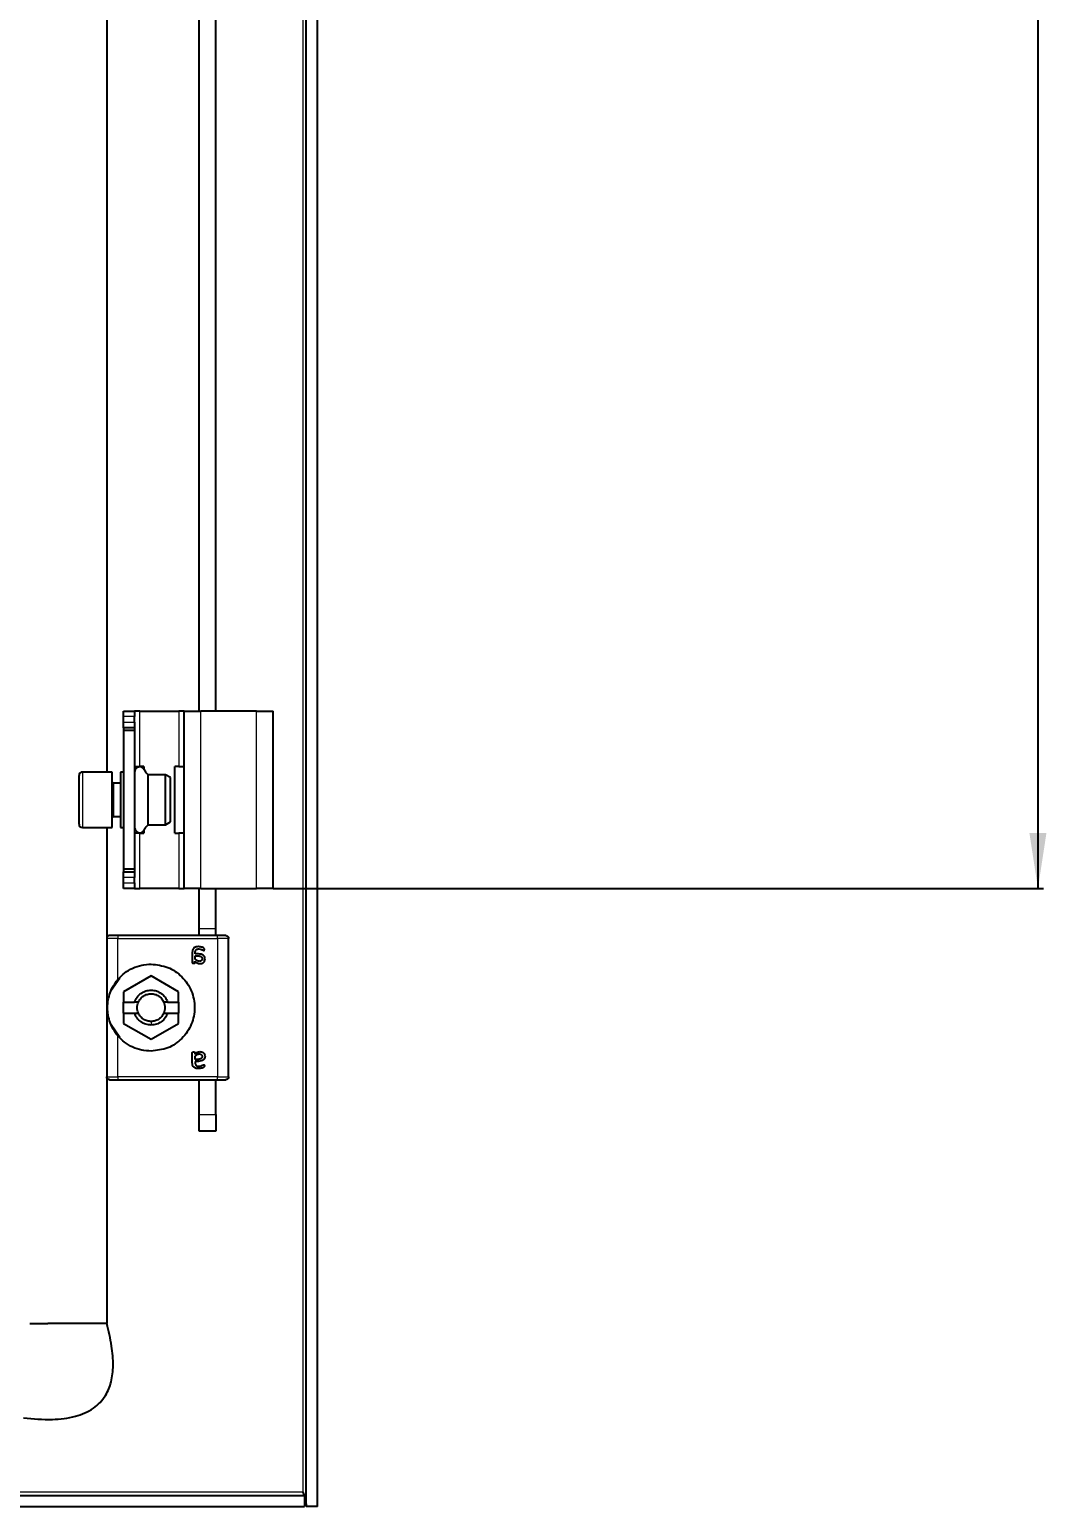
# Model space of a CAD drawing. Header units: millimetres. Extents: x -598 to 1638, y -1011 to 1043.
# Drawn here: x 1454.3 to 1637.8, y -869.3 to -602.9 of the extents above; entities that cross this region are included whole.
import ezdxf

# ---------------------------------------------------------------- set-up
doc = ezdxf.new("R2010")
doc.units = ezdxf.units.MM
doc.layers.add('FORMAT', color=7, linetype='Continuous')
doc.styles.add('SLDTEXTSTYLE0', font='TXT', dxfattribs={"width": 0.75})
doc.dimstyles.new('SLDDIMSTYLE0', dxfattribs={"dimtxt": 20, "dimasz": 10, "dimexe": 0, "dimexo": 0.0625, "dimgap": 5, "dimtad": 2, "dimdec": 1, "dimrnd": 1e-09, "dimzin": 12, "dimdsep": 46, "dimtxsty": 'SLDTEXTSTYLE0', "dimsah": 1, "dimcen": 0.09, "dimadec": 0, "dimazin": 3, "dimtfac": 1, "dimtofl": 0, "dimtmove": 0, "dimatfit": 3, "dimfxl": 0, "dimfrac": 2, "dimtolj": 1, "dimtzin": 12, "dimarcsym": 0})

# ---------------------------------------------------------------- blocks, each defined once
blk = doc.blocks.new('_D_5')
at = {"layer": 'FORMAT'}
for p, q in [((1498.25, 774.17), (1637.25, 774.17)), ((1636.25, 774.17), (1636.25, -757.83)), ((1498.25, -757.83), (1637.25, -757.83))]:
    blk.add_line(p, q, dxfattribs=at)
for points in [[(1636.25, 774.17), (1634.71, 764.17), (1637.78, 764.17)], [(1636.25, -757.83), (1637.78, -747.83), (1634.71, -747.83)]]:
    blk.add_solid(points, dxfattribs=at)
at = {"layer": 'FORMAT', "insert": (1610.46, -21.39), "char_height": 20, "attachment_point": 1, "rotation": 90, "style": 'SLDTEXTSTYLE0'}
blk.add_mtext('1532', dxfattribs=at)

msp = doc.modelspace()

# ---------------------------------------------------------------- linework, layer by layer
at = {"color": 7, "linetype": 'Continuous', "lineweight": 25}
for p, q in [((1504.24, -869.33), (1504.24, 885.67)), ((1506.24, -869.33), (1506.24, 885.67)), ((1468.24, -317.01), (1468.24, -736.83)), ((1484.94, -725.83), (1484.94, -317.33)), ((1487.94, -725.83), (1487.94, -317.33)), ((1471.24, -725.83), (1473.24, -725.83)), ((1471.24, -726.83), (1471.24, -725.83)), ((1471.24, -727.83), (1471.24, -726.83)), ((1473.24, -725.83), (1473.24, -726.83)), ((1474.24, -725.83), (1473.24, -725.83)), ((1473.24, -727.83), (1473.24, -726.83)), ((1474.24, -725.83), (1481.24, -725.83)), ((1482.24, -725.83), (1481.24, -725.83)), ((1482.24, -725.83), (1485.24, -725.83)), ((1482.24, -757.83), (1482.24, -725.83)), ((1495.24, -725.83), (1485.24, -725.83)), ((1495.24, -725.83), (1498.24, -725.83)), ((1498.24, -757.83), (1498.24, -725.83)), ((1471.24, -728.83), (1471.24, -727.83)), ((1473.24, -728.83), (1471.24, -728.83)), ((1471.24, -728.83), (1471.24, -729.33)), ((1473.24, -729.33), (1471.24, -729.33)), ((1471.24, -729.33), (1471.24, -754.33)), ((1473.24, -727.83), (1473.24, -728.83)), ((1473.24, -728.83), (1473.24, -729.33)), ((1473.24, -729.33), (1473.24, -754.33)), ((1463.24, -744.08), (1463.24, -737.43)), ((1469.24, -736.83), (1463.84, -736.83)), ((1469.24, -744.39), (1469.24, -736.83)), ((1471.24, -736.83), (1470.74, -736.83)), ((1470.74, -736.83), (1470.74, -738.04)), ((1470.74, -738.04), (1470.74, -746.83)), ((1473.24, -735.83), (1474.24, -735.83)), ((1474.94, -735.83), (1474.24, -735.83)), ((1474.94, -735.83), (1474.94, -736.28)), ((1478.87, -737.33), (1475.74, -737.33)), ((1475.74, -746.33), (1475.74, -737.33)), ((1479.74, -737.83), (1478.87, -737.33)), ((1478.87, -746.33), (1478.87, -737.33)), ((1479.74, -745.83), (1479.74, -737.83)), ((1480.54, -747.83), (1480.54, -735.83)), ((1481.24, -735.83), (1480.54, -735.83)), ((1481.24, -735.83), (1482.24, -735.83)), ((1470.74, -738.83), (1469.49, -738.83)), ((1463.24, -746.23), (1463.24, -744.08)), ((1469.24, -746.83), (1469.24, -744.39)), ((1469.49, -744.83), (1470.74, -744.83)), ((1478.87, -746.33), (1479.74, -745.83)), ((1463.84, -746.83), (1469.24, -746.83)), ((1468.24, -746.83), (1468.24, -766.66)), ((1470.74, -746.83), (1471.24, -746.83)), ((1474.24, -747.83), (1473.24, -747.83)), ((1474.24, -747.83), (1474.94, -747.83)), ((1474.94, -747.38), (1474.94, -747.83)), ((1475.74, -746.33), (1478.87, -746.33)), ((1480.54, -747.83), (1481.24, -747.83)), ((1482.24, -747.83), (1481.24, -747.83)), ((1473.24, -754.33), (1471.24, -754.33)), ((1471.24, -754.33), (1471.24, -754.83)), ((1471.24, -755.83), (1471.24, -754.83)), ((1471.24, -754.83), (1473.24, -754.83)), ((1471.24, -756.83), (1471.24, -755.83)), ((1473.24, -754.33), (1473.24, -754.83)), ((1473.24, -754.83), (1473.24, -755.83)), ((1473.24, -756.83), (1473.24, -755.83)), ((1471.24, -757.83), (1471.24, -756.83)), ((1473.24, -757.83), (1471.24, -757.83)), ((1473.24, -756.83), (1473.24, -757.83)), ((1473.24, -757.83), (1474.24, -757.83)), ((1481.24, -757.83), (1474.24, -757.83)), ((1481.24, -757.83), (1482.24, -757.83)), ((1485.24, -757.83), (1482.24, -757.83)), ((1484.94, -765.13), (1484.94, -757.83)), ((1485.24, -757.83), (1495.24, -757.83)), ((1487.94, -765.13), (1487.94, -757.83)), ((1498.24, -757.83), (1495.24, -757.83)), ((1468.24, -766.83), (1468.24, -791.83)), ((1488.24, -766.33), (1470.24, -766.33)), ((1484.94, -766.39), (1484.94, -765.13)), ((1487.94, -766.39), (1487.94, -765.13)), ((1488.84, -766.33), (1488.59, -766.33)), ((1490.24, -791.83), (1490.24, -766.83)), ((1483.68, -769.37), (1483.68, -771.24)), ((1484.21, -769.63), (1484.21, -769.41)), ((1484.59, -769.63), (1484.21, -769.63)), ((1484.21, -769.98), (1484.64, -769.98)), ((1484.21, -770.57), (1484.21, -769.98)), ((1484.14, -771.24), (1484.14, -770.96)), ((1469.07, -776.2), (1470.58, -773.95)), ((1476.24, -773.62), (1471.29, -776.47)), ((1481.19, -776.47), (1476.24, -773.62)), ((1471.29, -776.47), (1471.29, -778.33)), ((1481.19, -778.33), (1481.19, -776.47)), ((1471.29, -780.33), (1471.29, -778.33)), ((1471.29, -778.33), (1473.25, -778.33)), ((1471.29, -780.33), (1471.29, -782.19)), ((1471.29, -780.33), (1473.25, -780.33)), ((1473.95, -778.33), (1473.25, -778.33)), ((1473.25, -780.33), (1473.95, -780.33)), ((1479.23, -778.33), (1478.53, -778.33)), ((1478.53, -780.33), (1479.23, -780.33)), ((1479.23, -778.33), (1481.19, -778.33)), ((1479.23, -780.33), (1481.19, -780.33)), ((1481.19, -778.33), (1481.19, -780.33)), ((1481.19, -782.19), (1481.19, -780.33)), ((1470.58, -784.71), (1469.07, -782.46)), ((1471.29, -782.19), (1476.24, -785.05)), ((1476.24, -785.05), (1481.19, -782.19)), ((1483.68, -789.29), (1483.68, -787.42)), ((1484.14, -787.42), (1484.14, -787.7)), ((1484.21, -788.68), (1484.21, -788.1)), ((1484.64, -788.68), (1484.21, -788.68)), ((1484.59, -789.04), (1484.21, -789.04)), ((1484.21, -789.04), (1484.21, -789.26)), ((1468.24, -792.01), (1468.24, -836.33)), ((1470.24, -792.33), (1488.24, -792.33)), ((1484.94, -798.63), (1484.94, -792.33)), ((1487.94, -798.63), (1487.94, -792.33)), ((1488.59, -792.33), (1488.84, -792.33)), ((1484.94, -801.63), (1484.94, -798.63)), ((1487.94, -798.63), (1487.94, -801.63)), ((1487.94, -801.63), (1484.94, -801.63)), ((1457.67, -836.33), (1457.61, -836.33)), ((1464.81, -836.33), (1457.67, -836.33)), ((1464.96, -836.33), (1464.81, -836.33)), ((1467.26, -836.33), (1464.96, -836.33)), ((1468.24, -836.33), (1467.26, -836.33)), ((714.54, -867.33), (1503.94, -867.33)), ((1503.64, -866.73), (1503.84, -867.33)), ((1503.94, -867.33), (1503.94, -869.33)), ((714.54, -869.33), (1503.94, -869.33)), ((1506.24, -869.33), (1504.24, -869.33))]:
    msp.add_line(p, q, dxfattribs=at)
at = {"color": 8, "linetype": 'Continuous', "lineweight": 18}
for p, q in [((1503.64, 883.07), (1503.64, -866.73)), ((1473.24, -726.83), (1471.24, -726.83)), ((1474.24, -735.83), (1474.24, -725.83)), ((1481.24, -725.83), (1481.24, -735.83)), ((1485.24, -757.83), (1485.24, -725.83)), ((1495.24, -757.83), (1495.24, -725.83)), ((1471.24, -727.83), (1473.24, -727.83)), ((1463.84, -736.83), (1463.84, -744.39)), ((1469.49, -738.83), (1469.49, -744.83)), ((1463.84, -744.39), (1463.84, -746.83)), ((1474.24, -757.83), (1474.24, -747.83)), ((1481.24, -747.83), (1481.24, -757.83)), ((1473.24, -755.83), (1471.24, -755.83)), ((1471.24, -756.83), (1473.24, -756.83)), ((1470.24, -774.27), (1470.24, -766.83)), ((1470.24, -766.83), (1488.24, -766.83)), ((1487.94, -765.13), (1484.94, -765.13)), ((1488.24, -766.83), (1488.24, -791.83)), ((1476.24, -781.83), (1476.24, -782.48)), ((1470.24, -791.83), (1470.24, -784.39)), ((1488.24, -791.83), (1470.24, -791.83)), ((1484.94, -798.63), (1487.94, -798.63)), ((1503.64, -866.73), (1408.21, -866.73))]:
    msp.add_line(p, q, dxfattribs=at)
at = {"color": 7, "linetype": 'Continuous', "lineweight": 25}
for centre, radius, start, end in [((1463.84, -737.43), 0.6, 90, 180), ((1469.49, -738.58), 0.25, 180, 270), ((1469.49, -745.08), 0.25, 90, 180), ((1463.84, -746.23), 0.6, 180, 270)]:
    msp.add_arc(centre, radius, start, end, dxfattribs=at)
for points, knots in [([(1475.74, -737.33), (1475.57, -737.18), (1475.22, -736.87), (1475.02, -736.3), (1474.66, -736), (1474.32, -735.87), (1473.96, -735.9), (1473.62, -736.09), (1473.36, -736.45), (1473.28, -736.75), (1473.24, -736.9)], [0, 0, 0, 0, 0.1856756, 0.3710252, 0.4669372, 0.5621716, 0.6563466, 0.7515528, 0.8738418, 1, 1, 1, 1]), ([(1473.24, -746.76), (1473.28, -746.91), (1473.36, -747.21), (1473.62, -747.57), (1473.96, -747.76), (1474.32, -747.79), (1474.66, -747.66), (1475.02, -747.36), (1475.22, -746.79), (1475.57, -746.48), (1475.74, -746.33)], [0, 0, 0, 0, 0.126158, 0.248447, 0.343653, 0.437828, 0.533063, 0.628975, 0.814324, 1, 1, 1, 1]), ([(1484.79, -768.33), (1484.65, -768.34), (1484.42, -768.35), (1484.14, -768.44), (1483.96, -768.56), (1483.81, -768.73), (1483.7, -769), (1483.69, -769.23), (1483.68, -769.37)], [0, 0, 0, 0, 0.250089, 0.382495, 0.500259, 0.622163, 0.750133, 1, 1, 1, 1]), ([(1484.21, -769.41), (1484.22, -769.32), (1484.22, -769.18), (1484.28, -769.01), (1484.35, -768.9), (1484.46, -768.82), (1484.58, -768.77), (1484.72, -768.75), (1484.81, -768.74), (1484.85, -768.74)], [0, 0, 0, 0, 0.250023, 0.382539, 0.499802, 0.620838, 0.749652, 0.874777, 1, 1, 1, 1]), ([(1485.98, -770.55), (1485.97, -770.47), (1485.96, -770.31), (1485.87, -770.09), (1485.71, -769.92), (1485.45, -769.75), (1485.06, -769.64), (1484.75, -769.63), (1484.59, -769.63)], [0, 0, 0, 0, 0.1250486, 0.2498861, 0.3708558, 0.4998199, 0.7496086, 1, 1, 1, 1]), ([(1484.64, -769.98), (1484.74, -769.98), (1484.92, -769.99), (1485.15, -770.05), (1485.29, -770.14), (1485.39, -770.24), (1485.44, -770.37), (1485.44, -770.46), (1485.45, -770.51)], [0, 0, 0, 0, 0.279652, 0.500248, 0.629485, 0.750186, 0.875763, 1, 1, 1, 1]), ([(1485.86, -768.83), (1485.86, -768.77), (1485.86, -768.69), (1485.79, -768.6), (1485.66, -768.51), (1485.33, -768.38), (1485.01, -768.35), (1484.79, -768.33)], [0, 0, 0, 0, 0.124693, 0.187182, 0.249773, 0.500039, 1, 1, 1, 1]), ([(1484.85, -768.74), (1485.01, -768.76), (1485.25, -768.79), (1485.51, -768.91), (1485.63, -768.98), (1485.7, -769.02), (1485.74, -769.03), (1485.76, -769.04)], [0, 0, 0, 0, 0.4987, 0.749508, 0.874949, 0.946783, 1, 1, 1, 1]), ([(1485.76, -769.04), (1485.77, -769.04), (1485.78, -769.03), (1485.8, -769.02), (1485.82, -769.01), (1485.83, -768.99), (1485.85, -768.95), (1485.86, -768.91), (1485.86, -768.86), (1485.86, -768.84), (1485.86, -768.83)], [0, 0, 0, 0, 0.128825, 0.180169, 0.243397, 0.36986, 0.499864, 0.749649, 0.843476, 1, 1, 1, 1]), ([(1483.68, -771.24), (1483.68, -771.25), (1483.68, -771.27), (1483.7, -771.29), (1483.72, -771.31), (1483.8, -771.33), (1483.87, -771.33), (1483.91, -771.33)], [0, 0, 0, 0, 0.124881, 0.183376, 0.250934, 0.500336, 1, 1, 1, 1]), ([(1483.91, -771.33), (1483.96, -771.33), (1484.02, -771.33), (1484.1, -771.31), (1484.13, -771.29), (1484.14, -771.27), (1484.14, -771.25), (1484.14, -771.24)], [0, 0, 0, 0, 0.499718, 0.749437, 0.810587, 0.875078, 1, 1, 1, 1]), ([(1484.14, -770.96), (1484.26, -771.07), (1484.45, -771.24), (1484.73, -771.35), (1484.89, -771.39), (1484.97, -771.39), (1485.02, -771.39)], [0, 0, 0, 0, 0.499113, 0.749325, 0.874665, 1, 1, 1, 1]), ([(1484.93, -770.98), (1484.86, -770.97), (1484.72, -770.96), (1484.46, -770.83), (1484.31, -770.67), (1484.21, -770.57)], [0, 0, 0, 0, 0.249939, 0.499864, 1, 1, 1, 1]), ([(1485.45, -770.51), (1485.44, -770.57), (1485.43, -770.67), (1485.37, -770.79), (1485.3, -770.86), (1485.22, -770.92), (1485.13, -770.96), (1485.03, -770.97), (1484.97, -770.98), (1484.93, -770.98)], [0, 0, 0, 0, 0.249168, 0.373635, 0.49939, 0.619394, 0.749656, 0.87477, 1, 1, 1, 1]), ([(1485.02, -771.39), (1485.14, -771.38), (1485.32, -771.37), (1485.55, -771.29), (1485.7, -771.19), (1485.82, -771.06), (1485.95, -770.85), (1485.97, -770.67), (1485.98, -770.55)], [0, 0, 0, 0, 0.25007, 0.379181, 0.500499, 0.62417, 0.750842, 1, 1, 1, 1]), ([(1470.24, -784.39), (1469.95, -784.01), (1469.38, -783.26), (1468.83, -782.01), (1468.48, -780.73), (1468.35, -779.33), (1468.48, -777.93), (1468.83, -776.65), (1469.39, -775.4), (1469.96, -774.65), (1470.24, -774.27)], [0, 0, 0, 0, 0.125762, 0.25037, 0.375307, 0.500139, 0.62481, 0.749763, 0.874888, 1, 1, 1, 1]), ([(1483.68, -787.42), (1483.68, -787.41), (1483.68, -787.39), (1483.7, -787.38), (1483.72, -787.35), (1483.8, -787.33), (1483.87, -787.33), (1483.91, -787.33)], [0, 0, 0, 0, 0.124884, 0.1863766, 0.2509142, 0.5003223, 1, 1, 1, 1]), ([(1483.91, -787.33), (1483.96, -787.33), (1484.02, -787.33), (1484.08, -787.35), (1484.11, -787.36), (1484.13, -787.37), (1484.14, -787.39), (1484.14, -787.41), (1484.14, -787.42)], [0, 0, 0, 0, 0.499162, 0.644242, 0.749698, 0.813605, 0.875217, 1, 1, 1, 1]), ([(1484.14, -787.7), (1484.26, -787.59), (1484.45, -787.42), (1484.77, -787.29), (1484.93, -787.28), (1485.02, -787.27)], [0, 0, 0, 0, 0.499364, 0.749701, 1, 1, 1, 1]), ([(1484.21, -788.1), (1484.31, -787.99), (1484.46, -787.83), (1484.69, -787.72), (1484.83, -787.69), (1484.9, -787.69), (1484.93, -787.68)], [0, 0, 0, 0, 0.499765, 0.749504, 0.874771, 1, 1, 1, 1]), ([(1485.98, -788.12), (1485.98, -788.16), (1485.97, -788.23), (1485.94, -788.39), (1485.87, -788.57), (1485.71, -788.75), (1485.44, -788.91), (1485.06, -789.02), (1484.75, -789.03), (1484.59, -789.04)], [0, 0, 0, 0, 0.0626366, 0.1252782, 0.2500723, 0.3748405, 0.4999941, 0.7496958, 1, 1, 1, 1]), ([(1485.45, -788.15), (1485.44, -788.2), (1485.44, -788.29), (1485.39, -788.42), (1485.29, -788.52), (1485.15, -788.61), (1484.92, -788.67), (1484.74, -788.68), (1484.64, -788.68)], [0, 0, 0, 0, 0.124446, 0.249795, 0.37, 0.499734, 0.719932, 1, 1, 1, 1]), ([(1484.93, -787.68), (1485, -787.69), (1485.1, -787.69), (1485.22, -787.74), (1485.3, -787.8), (1485.37, -787.87), (1485.42, -787.96), (1485.44, -788.06), (1485.45, -788.12), (1485.45, -788.15)], [0, 0, 0, 0, 0.2496231, 0.3771401, 0.499734, 0.6227303, 0.7498125, 0.8748762, 1, 1, 1, 1]), ([(1485.02, -787.27), (1485.14, -787.28), (1485.32, -787.29), (1485.55, -787.38), (1485.7, -787.47), (1485.82, -787.6), (1485.95, -787.81), (1485.97, -787.99), (1485.98, -788.12)], [0, 0, 0, 0, 0.25007, 0.379559, 0.500499, 0.624556, 0.750843, 1, 1, 1, 1]), ([(1484.79, -790.33), (1484.72, -790.33), (1484.57, -790.33), (1484.35, -790.29), (1484.14, -790.22), (1483.96, -790.1), (1483.81, -789.93), (1483.7, -789.66), (1483.69, -789.44), (1483.68, -789.29)], [0, 0, 0, 0, 0.125255, 0.250437, 0.383066, 0.500493, 0.622629, 0.75025, 1, 1, 1, 1]), ([(1484.21, -789.26), (1484.21, -789.3), (1484.21, -789.39), (1484.24, -789.52), (1484.28, -789.65), (1484.35, -789.76), (1484.46, -789.84), (1484.63, -789.91), (1484.76, -789.92), (1484.85, -789.92)], [0, 0, 0, 0, 0.125295, 0.250514, 0.383518, 0.50035, 0.621938, 0.750243, 1, 1, 1, 1]), ([(1485.86, -789.83), (1485.86, -789.86), (1485.86, -789.91), (1485.84, -790), (1485.79, -790.06), (1485.66, -790.15), (1485.33, -790.28), (1485.01, -790.31), (1484.79, -790.33)], [0, 0, 0, 0, 0.062686, 0.125173, 0.187628, 0.250185, 0.500314, 1, 1, 1, 1]), ([(1484.85, -789.92), (1485.01, -789.91), (1485.32, -789.88), (1485.58, -789.67), (1485.74, -789.63), (1485.76, -789.63)], [0, 0, 0, 0, 0.498852, 0.946609, 1, 1, 1, 1]), ([(1485.76, -789.63), (1485.77, -789.63), (1485.78, -789.63), (1485.8, -789.64), (1485.82, -789.65), (1485.83, -789.68), (1485.86, -789.74), (1485.86, -789.79), (1485.86, -789.83)], [0, 0, 0, 0, 0.13107, 0.182437, 0.243796, 0.371388, 0.500442, 1, 1, 1, 1]), ([(1453.24, -853.33), (1454.97, -853.5), (1458.11, -853.8), (1462.43, -853.29), (1465.87, -851.86), (1468.08, -849.54), (1469.17, -846.78), (1469.49, -843.73), (1469.19, -840.17), (1468.57, -837.68), (1468.24, -836.33)], [0, 0, 0, 0, 0.176713, 0.320911, 0.440308, 0.54837, 0.6374, 0.738878, 0.858543, 1, 1, 1, 1]), ([(1454.35, -836.33), (1454.38, -836.33), (1454.47, -836.33), (1454.92, -836.33), (1455.22, -836.33)], [0, 0, 0, 0, 0.356727, 1, 1, 1, 1]), ([(1503.94, -867.33), (1503.89, -867.33), (1503.84, -867.27), (1503.74, -867.04), (1503.69, -866.89), (1503.64, -866.73)], [0, 0, 0, 0, 0.5, 0.5, 1, 1, 1, 1]), ([(1503.94, -867.65), (1503.98, -867.78), (1504.18, -868.34), (1504.21, -868.9), (1504.24, -869.33)], [0, 0, 0, 0, 0.2265409, 1, 1, 1, 1])]:
    msp.add_open_spline(points, degree=3, knots=knots, dxfattribs=at)
for points in [[(1468.74, -766.33), (1468.68, -766.34), (1468.54, -766.35), (1468.38, -766.47), (1468.26, -766.63), (1468.25, -766.77), (1468.24, -766.83)], [(1470.24, -766.33), (1470.04, -766.33), (1469.65, -766.33), (1469.16, -766.33), (1468.81, -766.33), (1468.76, -766.33), (1468.74, -766.33)], [(1489.74, -766.33), (1489.72, -766.33), (1489.67, -766.33), (1489.33, -766.33), (1488.83, -766.33), (1488.44, -766.33), (1488.24, -766.33)], [(1489.74, -766.33), (1489.81, -766.34), (1489.94, -766.35), (1490.1, -766.47), (1490.22, -766.63), (1490.23, -766.77), (1490.24, -766.83)], [(1470.24, -774.27), (1470.64, -773.86), (1471.42, -773.03), (1472.91, -772.16), (1474.53, -771.59), (1475.67, -771.52), (1476.24, -771.48)], [(1476.24, -771.48), (1477.27, -771.6), (1479.32, -771.83), (1481.94, -773.65), (1483.68, -776.25), (1484.3, -779.33), (1483.68, -782.42), (1481.94, -785.01), (1479.32, -786.83), (1477.27, -787.06), (1476.24, -787.18)], [(1473.25, -778.33), (1473.39, -778.03), (1473.65, -777.43), (1474.37, -776.73), (1475.26, -776.28), (1476.24, -776.13), (1477.22, -776.28), (1478.11, -776.73), (1478.83, -777.43), (1479.1, -778.03), (1479.23, -778.33)], [(1473.95, -778.33), (1474.06, -778.12), (1474.3, -777.69), (1474.85, -777.21), (1475.52, -776.89), (1476, -776.85), (1476.24, -776.83)], [(1476.24, -776.83), (1476.48, -776.85), (1476.97, -776.89), (1477.63, -777.21), (1478.19, -777.69), (1478.42, -778.12), (1478.53, -778.33)], [(1476.24, -782.48), (1475.91, -782.45), (1475.26, -782.39), (1474.37, -781.92), (1473.65, -781.24), (1473.39, -780.63), (1473.25, -780.33)], [(1473.95, -780.33), (1473.89, -780.17), (1473.77, -779.85), (1473.73, -779.33), (1473.77, -778.81), (1473.89, -778.49), (1473.95, -778.33)], [(1476.24, -781.83), (1476, -781.81), (1475.52, -781.77), (1474.85, -781.45), (1474.3, -780.97), (1474.06, -780.54), (1473.95, -780.33)], [(1479.23, -780.33), (1479.1, -780.63), (1478.83, -781.24), (1478.11, -781.92), (1477.22, -782.39), (1476.57, -782.45), (1476.24, -782.48)], [(1478.53, -780.33), (1478.42, -780.54), (1478.19, -780.97), (1477.63, -781.45), (1476.97, -781.77), (1476.48, -781.81), (1476.24, -781.83)], [(1478.53, -778.33), (1478.59, -778.49), (1478.71, -778.81), (1478.76, -779.33), (1478.71, -779.85), (1478.59, -780.17), (1478.53, -780.33)], [(1476.24, -787.18), (1475.67, -787.15), (1474.53, -787.07), (1472.91, -786.5), (1471.42, -785.63), (1470.64, -784.81), (1470.24, -784.39)], [(1468.74, -792.33), (1468.68, -792.32), (1468.54, -792.31), (1468.38, -792.19), (1468.26, -792.03), (1468.25, -791.9), (1468.24, -791.83)], [(1468.74, -792.33), (1468.76, -792.33), (1468.81, -792.33), (1469.16, -792.33), (1469.65, -792.33), (1470.04, -792.33), (1470.24, -792.33)], [(1488.24, -792.33), (1488.44, -792.33), (1488.83, -792.33), (1489.33, -792.33), (1489.67, -792.33), (1489.72, -792.33), (1489.74, -792.33)], [(1490.24, -791.83), (1490.23, -791.9), (1490.22, -792.03), (1490.1, -792.19), (1489.94, -792.31), (1489.81, -792.32), (1489.74, -792.33)], [(1455.22, -836.33), (1455.54, -836.33), (1456.19, -836.33), (1457.14, -836.33), (1457.61, -836.33)]]:
    msp.add_open_spline(points, degree=3, dxfattribs=at)
at = {"color": 8, "linetype": 'Continuous', "lineweight": 18}
for points in [[(1470.24, -766.83), (1469.98, -766.83), (1469.45, -766.83), (1468.79, -766.83), (1468.33, -766.83), (1468.27, -766.83), (1468.24, -766.83)], [(1470.24, -766.33), (1470.24, -766.34), (1470.24, -766.35), (1470.24, -766.47), (1470.24, -766.63), (1470.24, -766.77), (1470.24, -766.83)], [(1488.24, -766.83), (1488.24, -766.77), (1488.24, -766.63), (1488.24, -766.47), (1488.24, -766.35), (1488.24, -766.34), (1488.24, -766.33)], [(1490.24, -766.83), (1490.21, -766.83), (1490.15, -766.83), (1489.69, -766.83), (1489.03, -766.83), (1488.5, -766.83), (1488.24, -766.83)], [(1468.24, -791.83), (1468.27, -791.83), (1468.33, -791.83), (1468.79, -791.83), (1469.45, -791.83), (1469.98, -791.83), (1470.24, -791.83)], [(1470.24, -791.83), (1470.24, -791.9), (1470.24, -792.03), (1470.24, -792.19), (1470.24, -792.31), (1470.24, -792.32), (1470.24, -792.33)], [(1488.24, -792.33), (1488.24, -792.32), (1488.24, -792.31), (1488.24, -792.19), (1488.24, -792.03), (1488.24, -791.9), (1488.24, -791.83)], [(1488.24, -791.83), (1488.5, -791.83), (1489.03, -791.83), (1489.69, -791.83), (1490.15, -791.83), (1490.21, -791.83), (1490.24, -791.83)]]:
    msp.add_open_spline(points, degree=3, dxfattribs=at)

# ---------------------------------------------------------------- dimensions: what is measured, and where the dimension line sits
at = {"layer": 'FORMAT'}
dim = msp.add_linear_dim(base=(1636.25, -757.83), p1=(1498.24, 774.17), p2=(1498.24, -757.83), angle=90, dimstyle='SLDDIMSTYLE0', dxfattribs=at)
dim.commit()
dim.dimension.update_dxf_attribs({"geometry": '_D_5', "text_midpoint": (1636.25, 8.17), "dimtype": 160})

doc.saveas('drawing.dxf')
